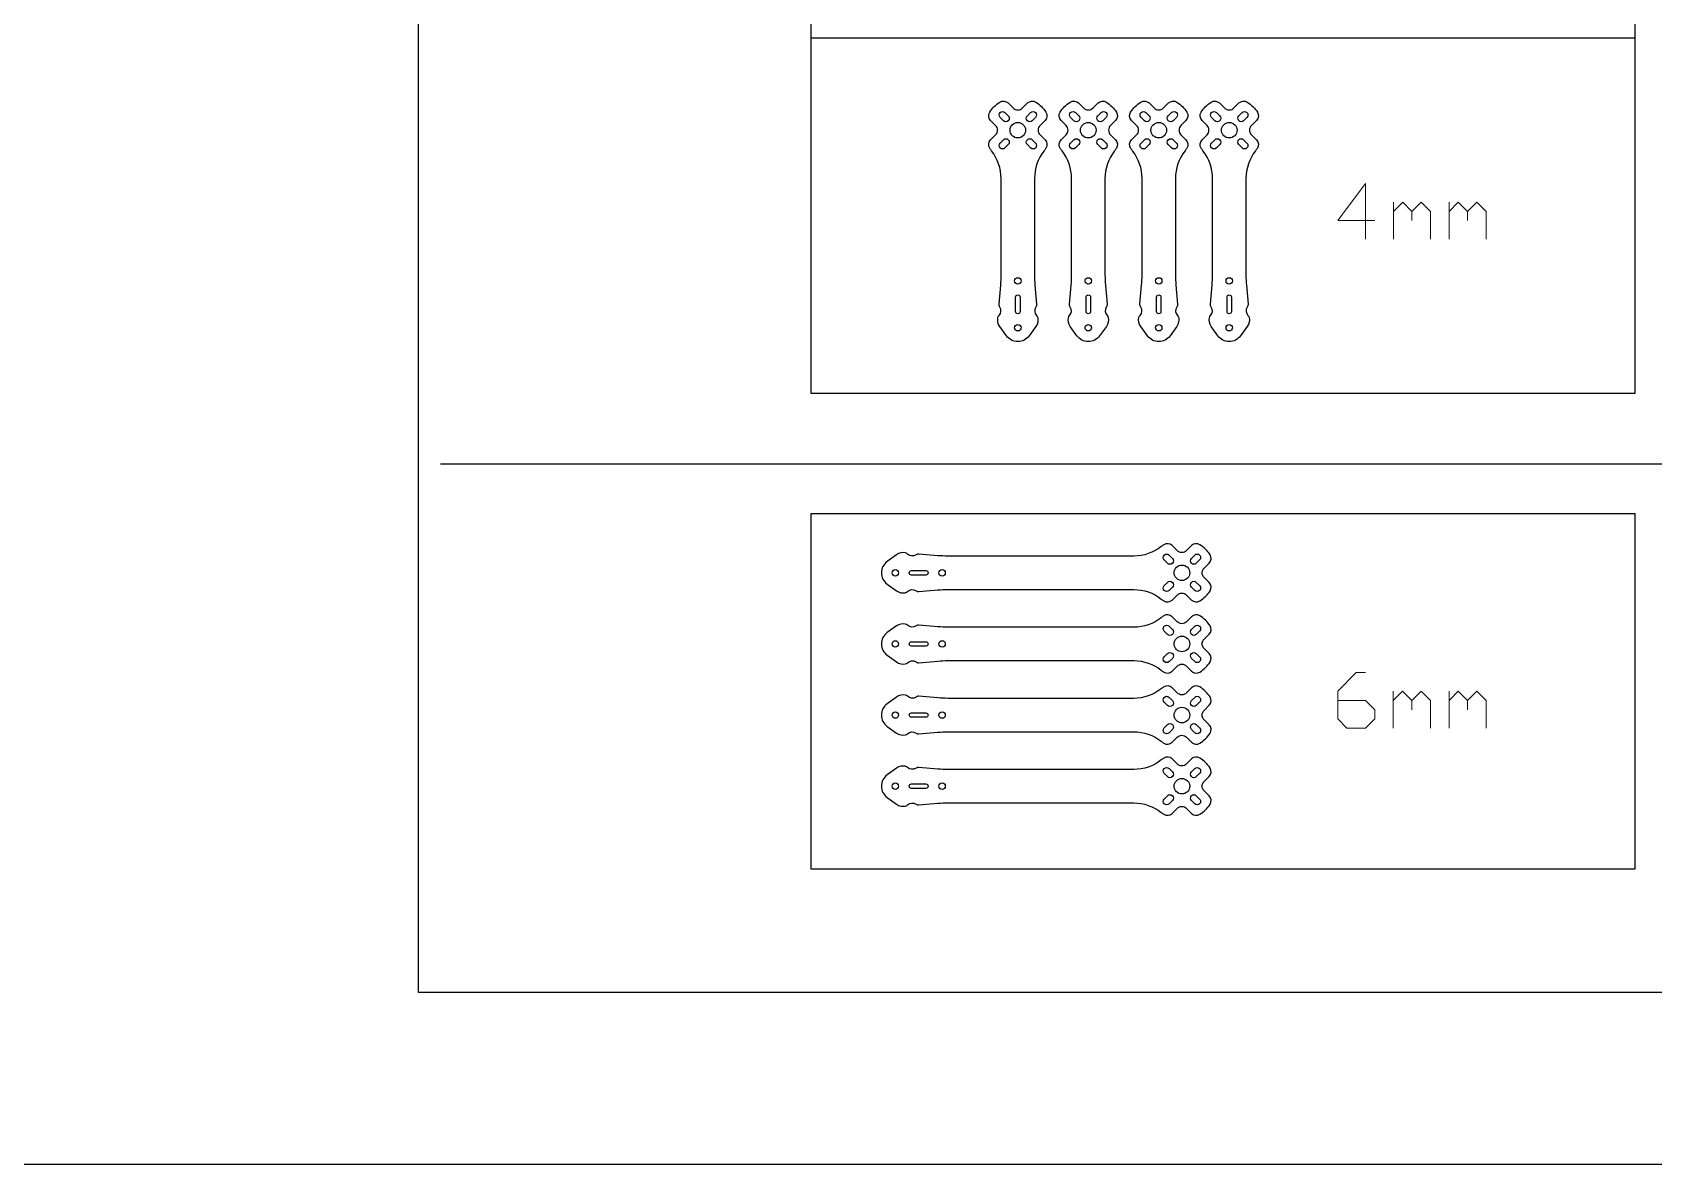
# Model space of a CAD drawing. Header units: millimetres. Extents: x 517 to 3327, y 581 to 1662.
# Drawn here: x 2212 to 2940, y 581 to 1089 of the extents above; entities that cross this region are included whole.
import ezdxf

# ---------------------------------------------------------------- set-up
doc = ezdxf.new("R2010")
doc.units = ezdxf.units.MM
doc.header["$LTSCALE"] = 0.5
for name, color, linetype in [('Arms', 250, 'Continuous'), ('draw', 1, 'Continuous'), ('Runcam-Eagle', 30, 'Continuous')]:
    doc.layers.add(name, color=color, linetype=linetype)

msp = doc.modelspace()

# ---------------------------------------------------------------- linework, layer by layer
msp.add_line((2395.401, 895.254), (3117.201, 895.254))
at = {"lineweight": 0}
for points in [[(2814.893, 1004.435), (2798.214, 1004.435), (2810.724, 1021.114), (2810.724, 996.096)], [(2823.233, 996.096), (2823.233, 1012.775)], [(2823.233, 1008.605), (2827.402, 1012.775), (2831.517, 1008.605), (2831.517, 1004.435)], [(2831.517, 1008.605), (2835.686, 1012.775), (2839.856, 1008.605), (2839.856, 996.096)], [(2848.195, 996.096), (2848.195, 1012.775)], [(2848.195, 1008.605), (2852.365, 1012.775), (2856.535, 1008.605), (2856.535, 1004.435)], [(2856.535, 1008.605), (2860.705, 1012.775), (2864.874, 1008.605), (2864.874, 996.096)], [(2798.237, 789.046), (2810.699, 789.046), (2814.888, 784.857), (2814.888, 780.703), (2810.699, 776.514), (2802.391, 776.514), (2798.237, 780.703), (2798.237, 793.2), (2806.545, 801.543), (2810.699, 801.543)], [(2823.196, 776.514), (2823.196, 793.2)], [(2823.196, 789.046), (2827.385, 793.2), (2831.539, 789.046), (2831.539, 784.857)], [(2831.539, 789.046), (2835.693, 793.2), (2839.847, 789.046), (2839.847, 776.514)], [(2848.19, 776.514), (2848.19, 793.2)], [(2848.19, 789.046), (2852.344, 793.2), (2856.533, 789.046), (2856.533, 784.857)], [(2856.533, 789.046), (2860.687, 793.2), (2864.841, 789.046), (2864.841, 776.514)]]:
    msp.add_lwpolyline(points, dxfattribs=at)
at = {"layer": 'Arms'}
for points in [[(2649.52, 952.721), (2646.494, 956.936, -0.2095062), (2645.658, 960.862, -0.1433493), (2646.185, 961.854, 0.3586729), (2646.506, 965.654, -0.1747304), (2646.159, 966.966), (2646.907, 975.519, 0.0218201), (2647.097, 979.877), (2647.097, 1023.378, 0.1682991), (2642.811, 1035.75, -0.0239248), (2641.979, 1036.919, -0.3527987), (2642.381, 1040.662), (2644.627, 1042.908, 0.4142136), (2644.627, 1047.15), (2642.381, 1049.396, -0.3527987), (2641.979, 1053.139, -0.1074773), (2646.487, 1057.647, -0.3527987), (2650.23, 1057.245), (2652.476, 1054.999, 0.4142136), (2656.718, 1054.999), (2658.964, 1057.245, -0.3527987), (2662.708, 1057.647, -0.1074773), (2667.215, 1053.139, -0.3527987), (2666.813, 1049.396), (2664.567, 1047.15, 0.4142136), (2664.567, 1042.908), (2666.813, 1040.662, -0.3527987), (2667.215, 1036.919, -0.0239248), (2666.383, 1035.75, 0.1682991), (2662.097, 1023.378), (2662.097, 979.877, 0.0218201), (2662.287, 975.519), (2663.036, 966.966, -0.1747304), (2662.689, 965.654, 0.3586729), (2663.009, 961.854, -0.1433493), (2663.536, 960.862, -0.2095062), (2662.7, 956.936), (2659.674, 952.721, -0.5130418)], [(2681.162, 952.721), (2678.136, 956.936, -0.2095062), (2677.3, 960.862, -0.1433493), (2677.827, 961.854, 0.3586729), (2678.148, 965.654, -0.1747304), (2677.801, 966.966), (2678.549, 975.519, 0.0218201), (2678.739, 979.877), (2678.739, 1023.378, 0.1682991), (2674.454, 1035.75, -0.0239248), (2673.621, 1036.919, -0.3527987), (2674.023, 1040.662), (2676.269, 1042.908, 0.4142136), (2676.269, 1047.15), (2674.023, 1049.396, -0.3527987), (2673.621, 1053.139, -0.1074773), (2678.129, 1057.647, -0.3527987), (2681.872, 1057.245), (2684.118, 1054.999, 0.4142136), (2688.361, 1054.999), (2690.606, 1057.245, -0.3527987), (2694.35, 1057.647, -0.1074773), (2698.857, 1053.139, -0.3527987), (2698.455, 1049.396), (2696.209, 1047.15, 0.4142136), (2696.209, 1042.908), (2698.455, 1040.662, -0.3527987), (2698.857, 1036.919, -0.0239248), (2698.025, 1035.75, 0.1682991), (2693.739, 1023.378), (2693.739, 979.877, 0.0218201), (2693.929, 975.519), (2694.678, 966.966, -0.1747304), (2694.331, 965.654, 0.3586729), (2694.651, 961.854, -0.1433493), (2695.178, 960.862, -0.2095062), (2694.342, 956.936), (2691.316, 952.721, -0.5130418)], [(2712.805, 952.721), (2709.778, 956.936, -0.2095062), (2708.943, 960.862, -0.1433493), (2709.469, 961.854, 0.3586729), (2709.79, 965.654, -0.1747304), (2709.443, 966.966), (2710.191, 975.519, 0.0218201), (2710.381, 979.877), (2710.381, 1023.378, 0.1682991), (2706.096, 1035.75, -0.0239248), (2705.263, 1036.919, -0.3527987), (2705.665, 1040.662), (2707.911, 1042.908, 0.4142136), (2707.911, 1047.15), (2705.665, 1049.396, -0.3527987), (2705.263, 1053.139, -0.1074773), (2709.771, 1057.647, -0.3527987), (2713.514, 1057.245), (2715.76, 1054.999, 0.4142136), (2720.003, 1054.999), (2722.248, 1057.245, -0.3527987), (2725.992, 1057.647, -0.1074773), (2730.5, 1053.139, -0.3527987), (2730.097, 1049.396), (2727.852, 1047.15, 0.4142136), (2727.852, 1042.908), (2730.097, 1040.662, -0.3527987), (2730.5, 1036.919, -0.0239248), (2729.667, 1035.75, 0.1682991), (2725.381, 1023.378), (2725.381, 979.877, 0.0218201), (2725.572, 975.519), (2726.32, 966.966, -0.1747304), (2725.973, 965.654, 0.3586729), (2726.293, 961.854, -0.1433493), (2726.82, 960.862, -0.2095062), (2725.985, 956.936), (2722.958, 952.721, -0.5130418)], [(2744.447, 952.721), (2741.42, 956.936, -0.2095062), (2740.585, 960.862, -0.1433493), (2741.112, 961.854, 0.3586729), (2741.432, 965.654, -0.1747304), (2741.085, 966.966), (2741.833, 975.519, 0.0218201), (2742.023, 979.877), (2742.023, 1023.378, 0.1682991), (2737.738, 1035.75, -0.0239248), (2736.905, 1036.919, -0.3527987), (2737.308, 1040.662), (2739.553, 1042.908, 0.4142136), (2739.553, 1047.15), (2737.308, 1049.396, -0.3527987), (2736.905, 1053.139, -0.1074773), (2741.413, 1057.647, -0.3527987), (2745.156, 1057.245), (2747.402, 1054.999, 0.4142136), (2751.645, 1054.999), (2753.891, 1057.245, -0.3527987), (2757.634, 1057.647, -0.1074773), (2762.142, 1053.139, -0.3527987), (2761.739, 1049.396), (2759.494, 1047.15, 0.4142136), (2759.494, 1042.908), (2761.739, 1040.662, -0.3527987), (2762.142, 1036.919, -0.0239248), (2761.309, 1035.75, 0.1682991), (2757.023, 1023.378), (2757.023, 979.877, 0.0218201), (2757.214, 975.519), (2757.962, 966.966, -0.1747304), (2757.615, 965.654, 0.3586729), (2757.935, 961.854, -0.1433493), (2758.462, 960.862, -0.2095062), (2757.627, 956.936), (2754.6, 952.721, -0.5130418)], [(2648.127, 1049.307), (2646.642, 1050.792, -1), (2648.834, 1052.984), (2650.319, 1051.499, -1)], [(2658.875, 1051.499), (2660.36, 1052.984, -1), (2662.552, 1050.792), (2661.067, 1049.307, -1)], [(2679.769, 1049.307), (2678.284, 1050.792, -1), (2680.476, 1052.984), (2681.961, 1051.499, -1)], [(2690.517, 1051.499), (2692.002, 1052.984, -1), (2694.194, 1050.792), (2692.709, 1049.307, -1)], [(2711.411, 1049.307), (2709.926, 1050.792, -1), (2712.118, 1052.984), (2713.603, 1051.499, -1)], [(2722.159, 1051.499), (2723.644, 1052.984, -1), (2725.836, 1050.792), (2724.351, 1049.307, -1)], [(2743.053, 1049.307), (2741.569, 1050.792, -1), (2743.761, 1052.984), (2745.245, 1051.499, -1)], [(2753.801, 1051.499), (2755.286, 1052.984, -1), (2757.478, 1050.792), (2755.993, 1049.307, -1)], [(2650.319, 1038.559), (2648.834, 1037.074, -1), (2646.642, 1039.266), (2648.127, 1040.751, -1)], [(2661.067, 1040.751), (2662.552, 1039.266, -1), (2660.36, 1037.074), (2658.875, 1038.559, -1)], [(2681.961, 1038.559), (2680.476, 1037.074, -1), (2678.284, 1039.266), (2679.769, 1040.751, -1)], [(2692.709, 1040.751), (2694.194, 1039.266, -1), (2692.002, 1037.074), (2690.517, 1038.559, -1)], [(2713.603, 1038.559), (2712.118, 1037.074, -1), (2709.926, 1039.266), (2711.411, 1040.751, -1)], [(2724.351, 1040.751), (2725.836, 1039.266, -1), (2723.644, 1037.074), (2722.159, 1038.559, -1)], [(2745.245, 1038.559), (2743.761, 1037.074, -1), (2741.569, 1039.266), (2743.053, 1040.751, -1)], [(2755.993, 1040.751), (2757.478, 1039.266, -1), (2755.286, 1037.074), (2753.801, 1038.559, -1)], [(2655.597, 963.617, -1), (2653.597, 963.617), (2653.597, 970.117, -1), (2655.597, 970.117)], [(2687.239, 963.617, -1), (2685.239, 963.617), (2685.239, 970.117, -1), (2687.239, 970.117)], [(2718.881, 963.617, -1), (2716.881, 963.617), (2716.881, 970.117, -1), (2718.881, 970.117)], [(2750.523, 963.617, -1), (2748.523, 963.617), (2748.523, 970.117, -1), (2750.523, 970.117)], [(2604.095, 837.39, 0.1433493), (2605.088, 837.916, -0.3586729), (2608.888, 838.237, 0.1747304), (2610.199, 837.89), (2618.752, 838.638, -0.0218201), (2623.11, 838.828), (2706.626, 838.828, -0.1682991), (2718.998, 834.543, 0.0239248), (2720.166, 833.71, 0.3527987), (2723.91, 834.112), (2726.156, 836.358, -0.4142136), (2730.398, 836.358), (2732.644, 834.112, 0.3527987), (2736.387, 833.71, 0.1074773), (2740.895, 838.218, 0.3527987), (2740.493, 841.961), (2738.247, 844.207, -0.4142136), (2738.247, 848.45), (2740.493, 850.695, 0.3527987), (2740.895, 854.439, 0.1074773), (2736.387, 858.947, 0.3527987), (2732.644, 858.544), (2730.398, 856.299, -0.4142136), (2726.156, 856.299), (2723.91, 858.544, 0.3527987), (2720.166, 858.947, 0.0239248), (2718.998, 858.114, -0.1682991), (2706.626, 853.828), (2623.11, 853.828, -0.0218201), (2618.752, 854.019), (2610.199, 854.767, 0.1747304), (2608.888, 854.42, -0.3586729), (2605.088, 854.74, 0.1433493), (2604.095, 855.267, 0.2095062), (2600.169, 854.432), (2595.954, 851.405, 0.5130418), (2595.954, 841.252), (2600.169, 838.225, 0.2095062)], [(2721.807, 850.606), (2720.322, 852.091, -1), (2722.514, 854.283), (2723.999, 852.798, -1)], [(2721.807, 850.606), (2720.322, 852.091, -1), (2722.514, 854.283), (2723.999, 852.798, -1)], [(2732.555, 852.798), (2734.04, 854.283, -1), (2736.232, 852.091), (2734.747, 850.606, -1)], [(2732.555, 852.798), (2734.04, 854.283, -1), (2736.232, 852.091), (2734.747, 850.606, -1)], [(2606.85, 845.328, -1), (2606.85, 847.328), (2613.35, 847.328, -1), (2613.35, 845.328)], [(2723.999, 839.858), (2722.514, 838.373, -1), (2720.322, 840.565), (2721.807, 842.05, -1)], [(2723.999, 839.858), (2722.514, 838.373, -1), (2720.322, 840.565), (2721.807, 842.05, -1)], [(2734.747, 842.05), (2736.232, 840.565, -1), (2734.04, 838.373), (2732.555, 839.858, -1)], [(2734.747, 842.05), (2736.232, 840.565, -1), (2734.04, 838.373), (2732.555, 839.858, -1)], [(2604.095, 805.458, 0.1433493), (2605.088, 805.985, -0.3586729), (2608.888, 806.305, 0.1747304), (2610.199, 805.958), (2618.752, 806.706, -0.0218201), (2623.11, 806.897), (2706.626, 806.897, -0.1682991), (2718.998, 802.611, 0.0239248), (2720.166, 801.778, 0.3527987), (2723.91, 802.181), (2726.156, 804.426, -0.4142136), (2730.398, 804.426), (2732.644, 802.181, 0.3527987), (2736.387, 801.778, 0.1074773), (2740.895, 806.286, 0.3527987), (2740.493, 810.03), (2738.247, 812.275, -0.4142136), (2738.247, 816.518), (2740.493, 818.764, 0.3527987), (2740.895, 822.507, 0.1074773), (2736.387, 827.015, 0.3527987), (2732.644, 826.613), (2730.398, 824.367, -0.4142136), (2726.156, 824.367), (2723.91, 826.613, 0.3527987), (2720.166, 827.015, 0.0239248), (2718.998, 826.182, -0.1682991), (2706.626, 821.897), (2623.11, 821.897, -0.0218201), (2618.752, 822.087), (2610.199, 822.835, 0.1747304), (2608.888, 822.488, -0.3586729), (2605.088, 822.809, 0.1433493), (2604.095, 823.336, 0.2095062), (2600.169, 822.5), (2595.954, 819.473, 0.5130418), (2595.954, 809.32), (2600.169, 806.293, 0.2095062)], [(2721.807, 818.675), (2720.322, 820.16, -1), (2722.514, 822.352), (2723.999, 820.867, -1)], [(2721.807, 818.675), (2720.322, 820.16, -1), (2722.514, 822.352), (2723.999, 820.867, -1)], [(2732.555, 820.867), (2734.04, 822.352, -1), (2736.232, 820.16), (2734.747, 818.675, -1)], [(2732.555, 820.867), (2734.04, 822.352, -1), (2736.232, 820.16), (2734.747, 818.675, -1)], [(2606.85, 813.397, -1), (2606.85, 815.397), (2613.35, 815.397, -1), (2613.35, 813.397)], [(2723.999, 807.927), (2722.514, 806.442, -1), (2720.322, 808.634), (2721.807, 810.119, -1)], [(2723.999, 807.927), (2722.514, 806.442, -1), (2720.322, 808.634), (2721.807, 810.119, -1)], [(2734.747, 810.119), (2736.232, 808.634, -1), (2734.04, 806.442), (2732.555, 807.927, -1)], [(2734.747, 810.119), (2736.232, 808.634, -1), (2734.04, 806.442), (2732.555, 807.927, -1)], [(2604.095, 773.526, 0.1433493), (2605.088, 774.053, -0.3586729), (2608.888, 774.373, 0.1747304), (2610.199, 774.026), (2618.752, 774.775, -0.0218201), (2623.11, 774.965), (2706.626, 774.965, -0.1682991), (2718.998, 770.679, 0.0239248), (2720.166, 769.847, 0.3527987), (2723.91, 770.249), (2726.156, 772.495, -0.4142136), (2730.398, 772.495), (2732.644, 770.249, 0.3527987), (2736.387, 769.847, 0.1074773), (2740.895, 774.355, 0.3527987), (2740.493, 778.098), (2738.247, 780.344, -0.4142136), (2738.247, 784.586), (2740.493, 786.832, 0.3527987), (2740.895, 790.575, 0.1074773), (2736.387, 795.083, 0.3527987), (2732.644, 794.681), (2730.398, 792.435, -0.4142136), (2726.156, 792.435), (2723.91, 794.681, 0.3527987), (2720.166, 795.083, 0.0239248), (2718.998, 794.251, -0.1682991), (2706.626, 789.965), (2623.11, 789.965, -0.0218201), (2618.752, 790.155), (2610.199, 790.904, 0.1747304), (2608.888, 790.557, -0.3586729), (2605.088, 790.877, 0.1433493), (2604.095, 791.404, 0.2095062), (2600.169, 790.568), (2595.954, 787.542, 0.5130418), (2595.954, 777.388), (2600.169, 774.362, 0.2095062)], [(2721.807, 786.743), (2720.322, 788.228, -1), (2722.514, 790.42), (2723.999, 788.935, -1)], [(2721.807, 786.743), (2720.322, 788.228, -1), (2722.514, 790.42), (2723.999, 788.935, -1)], [(2732.555, 788.935), (2734.04, 790.42, -1), (2736.232, 788.228), (2734.747, 786.743, -1)], [(2732.555, 788.935), (2734.04, 790.42, -1), (2736.232, 788.228), (2734.747, 786.743, -1)], [(2606.85, 781.465, -1), (2606.85, 783.465), (2613.35, 783.465, -1), (2613.35, 781.465)], [(2723.999, 775.995), (2722.514, 774.51, -1), (2720.322, 776.702), (2721.807, 778.187, -1)], [(2723.999, 775.995), (2722.514, 774.51, -1), (2720.322, 776.702), (2721.807, 778.187, -1)], [(2734.747, 778.187), (2736.232, 776.702, -1), (2734.04, 774.51), (2732.555, 775.995, -1)], [(2734.747, 778.187), (2736.232, 776.702, -1), (2734.04, 774.51), (2732.555, 775.995, -1)], [(2604.095, 741.594, 0.1433493), (2605.088, 742.121, -0.3586729), (2608.888, 742.442, 0.1747304), (2610.199, 742.095), (2618.752, 742.843, -0.0218201), (2623.11, 743.033), (2706.626, 743.033, -0.1682991), (2718.998, 738.748, 0.0239248), (2720.166, 737.915, 0.3527987), (2723.91, 738.317), (2726.156, 740.563, -0.4142136), (2730.398, 740.563), (2732.644, 738.317, 0.3527987), (2736.387, 737.915, 0.1074773), (2740.895, 742.423, 0.3527987), (2740.493, 746.166), (2738.247, 748.412, -0.4142136), (2738.247, 752.655), (2740.493, 754.9, 0.3527987), (2740.895, 758.644, 0.1074773), (2736.387, 763.152, 0.3527987), (2732.644, 762.749), (2730.398, 760.504, -0.4142136), (2726.156, 760.504), (2723.91, 762.749, 0.3527987), (2720.166, 763.152, 0.0239248), (2718.998, 762.319, -0.1682991), (2706.626, 758.033), (2623.11, 758.033, -0.0218201), (2618.752, 758.224), (2610.199, 758.972, 0.1747304), (2608.888, 758.625, -0.3586729), (2605.088, 758.945, 0.1433493), (2604.095, 759.472, 0.2095062), (2600.169, 758.637), (2595.954, 755.61, 0.5130418), (2595.954, 745.457), (2600.169, 742.43, 0.2095062)], [(2721.807, 754.811), (2720.322, 756.296, -1), (2722.514, 758.488), (2723.999, 757.003, -1)], [(2721.807, 754.811), (2720.322, 756.296, -1), (2722.514, 758.488), (2723.999, 757.003, -1)], [(2732.555, 757.003), (2734.04, 758.488, -1), (2736.232, 756.296), (2734.747, 754.811, -1)], [(2732.555, 757.003), (2734.04, 758.488, -1), (2736.232, 756.296), (2734.747, 754.811, -1)], [(2606.85, 749.533, -1), (2606.85, 751.533), (2613.35, 751.533, -1), (2613.35, 749.533)], [(2723.999, 744.063), (2722.514, 742.578, -1), (2720.322, 744.77), (2721.807, 746.255, -1)], [(2723.999, 744.063), (2722.514, 742.578, -1), (2720.322, 744.77), (2721.807, 746.255, -1)], [(2734.747, 746.255), (2736.232, 744.77, -1), (2734.04, 742.578), (2732.555, 744.063, -1)], [(2734.747, 746.255), (2736.232, 744.77, -1), (2734.04, 742.578), (2732.555, 744.063, -1)]]:
    msp.add_lwpolyline(points, format="xyb", close=True, dxfattribs=at)
for centre, radius in [((2654.597, 1045.029), 3.5), ((2686.239, 1045.029), 3.5), ((2717.881, 1045.029), 3.5), ((2749.523, 1045.029), 3.5), ((2654.597, 977.367), 1.45), ((2686.239, 977.367), 1.45), ((2717.881, 977.367), 1.45), ((2749.523, 977.367), 1.45), ((2654.597, 956.367), 1.45), ((2686.239, 956.367), 1.45), ((2717.881, 956.367), 1.45), ((2749.523, 956.367), 1.45), ((2599.6, 846.328), 1.45), ((2620.6, 846.328), 1.45), ((2728.277, 846.328), 3.5), ((2728.277, 846.328), 3.5), ((2599.6, 814.397), 1.45), ((2620.6, 814.397), 1.45), ((2728.277, 814.397), 3.5), ((2728.277, 814.397), 3.5), ((2599.6, 782.465), 1.45), ((2620.6, 782.465), 1.45), ((2728.277, 782.465), 3.5), ((2728.277, 782.465), 3.5), ((2599.6, 750.533), 1.45), ((2620.6, 750.533), 1.45), ((2728.277, 750.533), 3.5), ((2728.277, 750.533), 3.5)]:
    msp.add_circle(centre, radius, dxfattribs=at)
at = {"layer": 'draw'}
for points in [[(516.78, 1662.373), (3327.338, 1662.373), (3327.338, 580.661), (516.78, 580.661)], [(2385.503, 1580.035), (3251.859, 1580.035), (3251.859, 657.982), (2385.503, 657.982)], [(2561.826, 872.901), (2931.569, 872.901), (2931.569, 713.21), (2561.826, 713.21)]]:
    msp.add_lwpolyline(points, close=True, dxfattribs=at)
at = {"layer": 'Runcam-Eagle'}
msp.add_line((2561.826, 1086.518), (2931.569, 1086.518), dxfattribs=at)
msp.add_lwpolyline([(2561.826, 1485.417), (2931.569, 1485.417), (2931.569, 926.828), (2561.826, 926.828)], close=True, dxfattribs=at)

doc.saveas('drawing.dxf')
